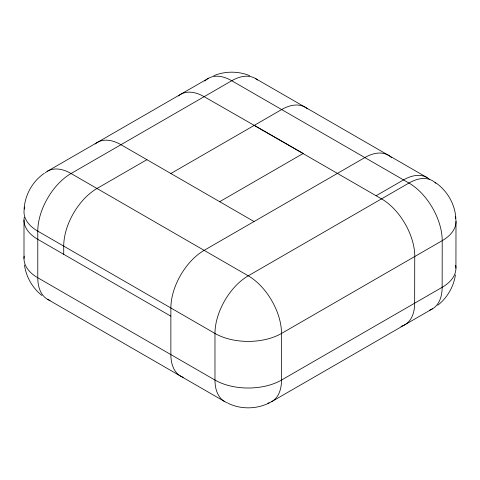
<?xml version="1.0" encoding="UTF-8"?>
<svg xmlns="http://www.w3.org/2000/svg" width="480" height="480" viewBox="0 0 480 480"><rect width="100%" height="100%" fill="white"/><g stroke="black" fill="none" stroke-linecap="round" stroke-linejoin="round"><path stroke-width="0.72" d="M24 258.552L24 220.134M414.738 256.53L414.66 303.192A47.052 27.168 60 0 1 401.004 326.34M455.928 268.164L456 221.502M24.096 208.974C25.026 194.838 32.562 181.218 44.346 173.286M455.424 274.878C453.666 286.776 447.234 297.846 437.754 305.244M47.526 171.18L208.212 78.408M146.898 159.678L96.99 188.49A47.052 27.168 -60 0 0 63.72 246.114L63.72 254.316M170.868 173.514L281.658 109.548A47.052 27.168 -60 0 1 307.5 108.864M219.672 201.69L303.234 153.444L204.138 96.678A47.052 27.168 60 0 0 178.308 95.97M376.104 195.738L403.53 179.904A47.052 27.168 -60 0 1 429.378 179.214M271.77 401.598L432.402 308.862M269.16 402.996C256.458 409.26 240.894 409.542 228.126 403.302M213.732 75.714C225.138 70.998 238.344 70.998 249.75 75.714M255.27 78.408L427.074 177.588M254.238 125.382L381.522 198.87M254.046 221.538L120.96 144.702A47.052 27.168 60 0 0 95.13 143.988M170.868 316.176L37.782 239.34A47.052 27.168 0 0 1 24.252 217.326M47.526 299.298L224.718 401.598M435.102 182.34C447.018 190.35 454.992 203.94 455.844 218.304M41.94 295.5C32.508 288.03 26.13 276.918 24.456 264.996M391.734 157.842A47.052 27.168 -60 0 0 364.836 157.572L204.138 250.35A47.052 27.168 -60 0 0 170.868 307.974L170.868 354.594A47.052 27.168 -60 0 0 183.168 377.322M381.522 198.852A47.076 27.228 60 0 1 414.786 256.56M435.846 183.312A47.052 27.168 -60 0 0 408.948 183.036L231.744 80.742A47.052 27.168 60 0 0 204.864 80.994M455.676 265.362A47.052 27.114 0.1 0 1 442.146 287.322A47.052 27.168 60 0 1 429.618 310.128M455.232 216.63A47.052 27.114 0.1 0 1 442.218 240.66L442.146 287.322L281.52 380.058A47.052 27.168 60 0 1 267.858 403.206M227.502 402.864A47.052 27.168 -60 0 1 214.974 380.058L214.974 333.444A47.052 27.168 -60 0 1 248.244 275.814L408.948 183.036A47.052 27.168 60 0 1 442.218 240.66L281.52 333.444A47.052 27.168 0 0 1 214.974 333.444L37.782 231.138A47.052 27.168 0 0 1 24.768 207.048M257.574 80.028A47.052 27.168 -60 0 0 231.744 80.742L71.052 173.514A47.052 27.168 -60 0 0 37.782 231.138L37.782 277.758A47.052 27.168 -60 0 0 50.082 300.486M24.18 256.182A47.052 27.168 0 0 0 37.782 277.758L214.974 380.058A47.052 27.168 0 0 0 281.52 380.058L281.52 333.444A47.052 27.168 60 0 0 248.244 275.814L71.052 173.514A47.052 27.168 60 0 0 45.222 172.806"/></g></svg>
